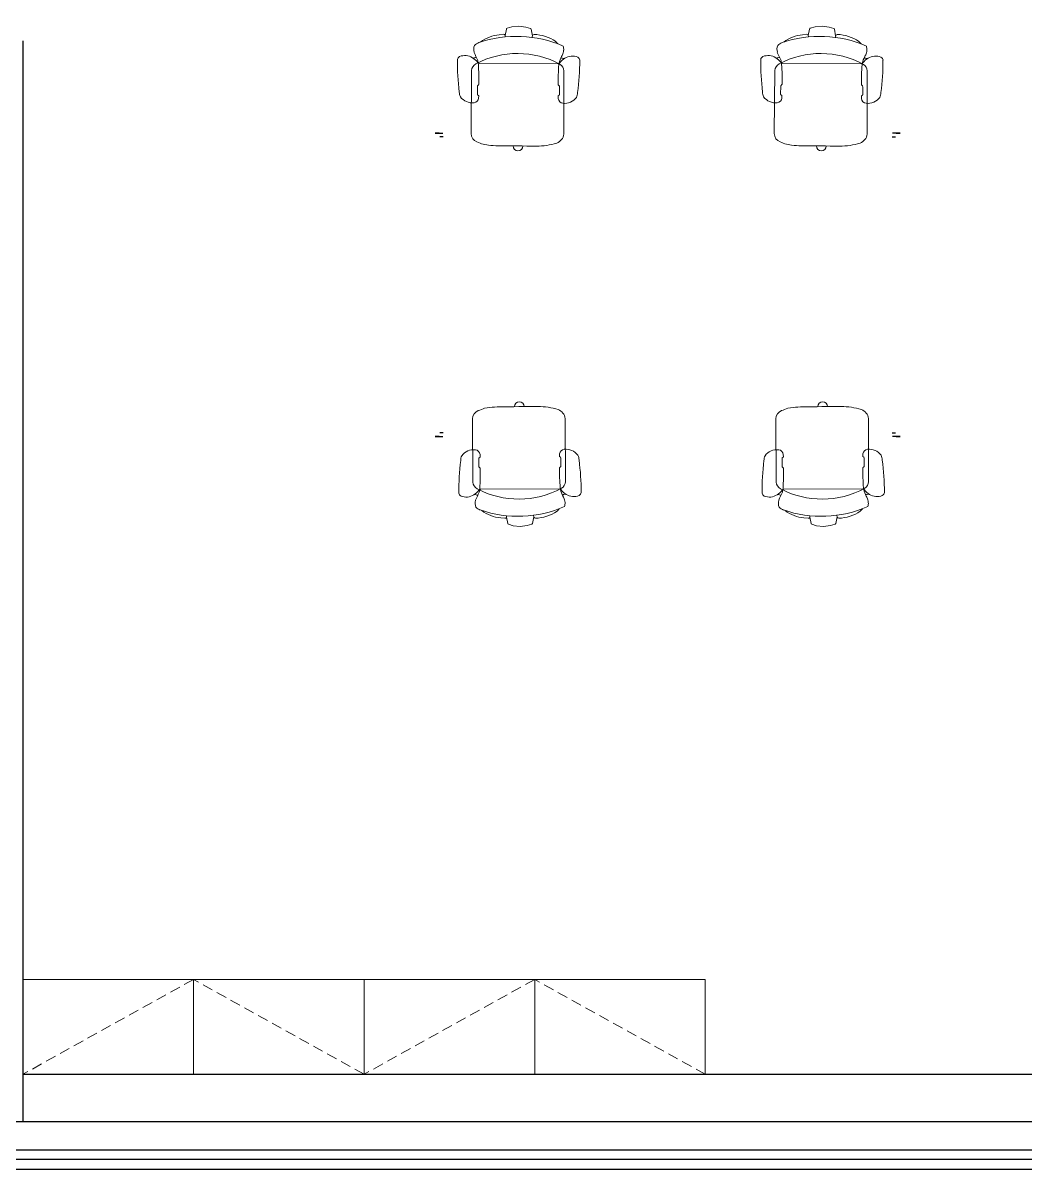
# Model space of a CAD drawing. Header units: inches. Extents: x 484217 to 497210, y -26946 to -21493.
# Drawn here: x 492606.8 to 492844.7, y -26455.3 to -26183.3 of the extents above; entities that cross this region are included whole.
import ezdxf

# ---------------------------------------------------------------- set-up
doc = ezdxf.new("R2010")
doc.units = ezdxf.units.IN
doc.header["$LTSCALE"] = 20
doc.header["$MEASUREMENT"] = 0
doc.linetypes.add('HIDDEN2', pattern=[0.1875, 0.125, -0.0625])
doc.linetypes.add('TRATTEGGIATA2', pattern=[9.525, 6.35, -3.175])
for name, color, linetype in [('A-DIMENSION', 4, 'Continuous'), ('A-GLASS', 4, 'Continuous'), ('I-FURN', 4, 'Continuous'), ('I-WALL-IN', 3, 'Continuous')]:
    doc.layers.add(name, color=color, linetype=linetype)
doc.layers.add('A-furniture', color=50, linetype='Continuous', lineweight=9)

# ---------------------------------------------------------------- blocks, each defined once
blk = doc.blocks.new('1505774114')
for p, q in [((381, 1577, 616), (411, 1577, 616)), ((2813, 1577, 616), (2783, 1577, 616)), ((413, 1557, 26), (395, 1557, 26)), ((2781, 1557, 26), (2799, 1557, 26)), ((381, -23, 616), (411, -23, 616)), ((413, -3, 26), (395, -3, 26)), ((2781, -3, 26), (2799, -3, 26)), ((2813, -23, 616), (2783, -23, 616))]:
    blk.add_line(p, q)
at = {"extrusion": (1.22461e-16, 1, 0)}
for centre, radius in [((-381, 586, 1577), 10.5), ((-381, 586, 1577), 8.5), ((-2813, 586, 1577), 10.5), ((-2813, 586, 1577), 8.5)]:
    blk.add_circle(centre, radius, dxfattribs=at)
at = {"extrusion": (0, -1, 0)}
for centre, radius in [((381, 586, 23), 10.5), ((381, 586, 23), 8.5), ((2813, 586, 23), 10.5), ((2813, 586, 23), 8.5)]:
    blk.add_circle(centre, radius, dxfattribs=at)
blk = doc.blocks.new('A$C6A0E07C9')
at = {"layer": 'A-furniture'}
for p, q in [((-0.2138, 0.2718), (0.1182, 0.2876)), ((-0.0121, 0.2424), (-0.025, 0.2422)), ((-0.0115, 0.2426), (-0.0121, 0.2424)), ((-0.0112, 0.2428), (-0.0115, 0.2426)), ((-0.0079, 0.2484), (-0.0112, 0.2428)), ((0.0377, 0.2515), (-0.0033, 0.2499)), ((0.0418, 0.2505), (0.045, 0.2473)), ((0.045, 0.2473), (0.0464, 0.2461)), ((0.0464, 0.2461), (0.0478, 0.2453)), ((0.0478, 0.2453), (0.0485, 0.2451)), ((0.1585, 0.2497), (0.1792, -0.1667)), ((-0.2691, 0.1773), (-0.2664, 0.2046)), ((0.3146, 0.1213), (0.3056, 0.1197)), ((0.3131, 0.1211), (0.3466, 0.116)), ((0.3152, 0.1516), (0.3188, 0.1294)), ((0.3514, 0.1128), (0.36, 0.0876)), ((0.36, 0.0876), (0.3659, 0.0513)), ((-0.2907, 0.0196), (-0.2893, 0.0294)), ((-0.2883, 0.01), (-0.2907, 0.0196)), ((-0.2893, 0.0294), (-0.2841, 0.0379)), ((-0.2824, 0.002), (-0.2883, 0.01)), ((-0.2841, 0.0379), (-0.2762, 0.0438)), ((-0.2739, -0.003), (-0.2824, 0.002)), ((-0.2762, 0.0438), (-0.2666, 0.0462)), ((0.3636, 0.0146), (0.3576, -0.0113)), ((0.3659, 0.0513), (0.3636, 0.0146)), ((-0.2641, -0.0045), (-0.2739, -0.003)), ((0.3108, -0.0224), (0.3218, -0.0234)), ((0.3197, -0.023), (0.3546, -0.0146)), ((0.3546, -0.0146), (0.3564, -0.0132)), ((0.3564, -0.0132), (0.3576, -0.0113)), ((0.0087, -0.176), (-0.0042, -0.1772)), ((0.0094, -0.1763), (0.0087, -0.176)), ((0.0097, -0.1764), (0.0094, -0.1763)), ((0.0135, -0.1816), (0.0097, -0.1764)), ((0.0591, -0.1802), (0.0183, -0.1827)), ((0.0631, -0.1788), (0.066, -0.1753)), ((0.066, -0.1753), (0.0673, -0.174)), ((0.0673, -0.174), (0.0686, -0.173)), ((0.0686, -0.173), (0.0692, -0.1728)), ((0.2962, -0.1472), (0.2839, -0.1595)), ((-0.1895, -0.2174), (0.1433, -0.1996))]:
    blk.add_line(p, q, dxfattribs=at)
for centre, radius, start, end in [((0.2241, -0.8917), 1.2574, 92.35943, 100.17565), ((0.1721, 0.3454), 0.0192, 28.12557, 89.24362), ((0.0274, 0.2777), 0.0792, 129.49988, 189.11522), ((0.0065, 0.2825), 0.0635, 94.07923, 117.59377), ((0.1209, 0.3234), 0.0749, 330.37939, 24.51295), ((-0.21, 0.2233), 0.0487, 94.52598, 161.01093), ((-0.0222, 0.2712), 0.0292, 192.00474, 264.44095), ((-0.0038, 0.2437), 0.00623, 84.84548, 131.31741), ((0.0374, 0.2414), 0.0101, 64.52807, 88.63913), ((0.0007, 1.5534), 1.3091, 272.08986, 276.67605), ((0.117, 0.2414), 0.0463, 34.09018, 88.4441), ((0.1493, 0.274), 0.0211, 279.8693, 313.34338), ((-0.2488, 0.0248), 0.4712, 334.59734, 30.97321), ((0.1704, 0.2449), 0.0129, 130.13659, 158.01734), ((0.1866, 0.1808), 0.0779, 100.05254, 108.26721), ((0.1077, 0.3263), 0.0879, 309.67257, 333.02228), ((-1.1254, 2.7931), 2.8487, 297.11573, 298.06946), ((-0.9196, -0.0126), 1.143, 14.09314, 15.00562), ((0.2336, 0.2226), 0.0597, 72.52818, 107.70113), ((0.1951, 0.2221), 0.0806, 25.51985, 45.53867), ((-0.3014, 0.0263), 0.6141, 339.61076, 22.04666), ((0.1276, 0.1249), 0.1894, 8.09249, 40.8276), ((0.5941, -0.0351), 0.8932, 162.12026, 164.43231), ((0.1816, 0.1421), 0.4521, 175.52891, 182.09908), ((72.2191, 3.6268), 72.5738, 182.765274, 182.924882), ((0.31, 0.1288), 0.0088, 301.08798, 3.16667), ((0.3467, 0.1108), 0.00513, 22.81842, 91.00758), ((0.1162, -0.0378), 0.2107, 328.69616, 1.80788), ((0.3177, -0.0315), 0.00903, 2.12372, 63.37094), ((0.0809, -0.0616), 0.3414, 182.48103, 200.75528), ((0.0015, -0.2058), 0.0292, 101.25248, 173.68869), ((0.0579, -0.1702), 0.0101, 277.0543, 301.16536), ((0.1515, -1.4793), 1.3091, 89.01739, 93.60357), ((0.138, -0.155), 0.0449, 276.79393, 330.15211), ((0.1724, -0.1915), 0.0211, 52.35005, 85.82413), ((0.197, -0.1553), 0.0211, 212.66016, 229.03524), ((0.1633, -0.2919), 0.1223, 63.05477, 80.63565), ((0.1362, -0.2476), 0.0879, 32.67116, 56.02087), ((-0.9196, -0.0126), 1.143, 350.69637, 351.61264), ((-0.1856, -0.1603), 0.0572, 202.88209, 266.11689), ((0.0516, -0.2073), 0.0792, 176.57822, 236.19355), ((0.0171, -0.1766), 0.00623, 234.37601, 280.84795), ((0.1491, -0.2435), 0.0749, 341.18048, 35.31404), ((0.3239, 0.0551), 0.2601, 246.15386, 250.81737), ((0.249, -0.1528), 0.0392, 254.29981, 275.99109), ((0.2537, -0.1401), 0.0518, 269.3553, 293.37881), ((0.0312, -0.2142), 0.0635, 248.09967, 271.6142), ((0.1312, 0.9758), 1.2574, 265.51777, 273.33401), ((0.2022, -0.2604), 0.0192, 276.44982, 337.56787)]:
    blk.add_arc(centre, radius, start, end, dxfattribs=at)

msp = doc.modelspace()

# ---------------------------------------------------------------- linework, layer by layer
at = {"layer": 'A-DIMENSION', "color": 8}
msp.add_line((492606.79, -26432.85, 6.93), (493153.54, -26432.85, 6.93), dxfattribs=at)
at = {"layer": 'A-furniture', "linetype": 'HIDDEN2'}
for p, q in [((492647.29, -26410.35, 6.93), (492606.79, -26432.85, 6.93)), ((492687.79, -26432.85, 6.93), (492647.29, -26410.35, 6.93)), ((492728.29, -26410.35, 6.93), (492687.79, -26432.85, 6.93)), ((492768.79, -26432.85, 6.93), (492728.29, -26410.35, 6.93))]:
    msp.add_line(p, q, dxfattribs=at)
at = {"layer": 'A-furniture', "elevation": 6.93}
for points in [[(492606.79, -26432.85), (492606.79, -26410.35), (492647.29, -26410.35), (492647.29, -26432.85)], [(492647.29, -26432.85), (492647.29, -26410.35), (492687.79, -26410.35), (492687.79, -26432.85)], [(492687.79, -26432.85), (492687.79, -26410.35), (492728.29, -26410.35), (492728.29, -26432.85)], [(492728.29, -26432.85), (492728.29, -26410.35), (492768.79, -26410.35), (492768.79, -26432.85)]]:
    msp.add_lwpolyline(points, close=True, dxfattribs=at)
at = {"layer": 'A-GLASS'}
for p, q in [((493153.54, -26444.1, 6.93), (492465.2, -26444.1, 6.93)), ((493153.54, -26450.85, 6.93), (492465.2, -26450.85, 6.93)), ((493153.54, -26453.1, 6.93), (492465.2, -26453.1, 6.93)), ((492465.2, -26455.35, 6.93), (493153.54, -26455.35, 6.93))]:
    msp.add_line(p, q, dxfattribs=at)
at = {"layer": 'I-WALL-IN'}
msp.add_line((492606.79, -26410.35, 6.93), (492606.79, -26444.1, 6.93), dxfattribs=at)
at = {"layer": 'I-WALL-IN', "elevation": 6.93}
msp.add_lwpolyline([(492606.79, -26187.6), (492606.79, -26432.85)], dxfattribs=at)

# ---------------------------------------------------------------- block references
at = {"layer": 'A-furniture'}
for p, xscale, yscale, zscale, rotation in [((492725.93, -26200.67, 6.86), 44.99999999889079, 44.99999999889079, 44.99999999889079, 86.85652716247276), ((492797.93, -26200.67, 7.67), 44.99999999889079, 44.99999999889079, 44.99999999889079, 86.85652716247276), ((492726.26, -26286.26, 45.8), -44.99999999889079, 45, 45, 93.14347283752726), ((492798.26, -26286.26, 46.61), -44.99999999889079, 45, 45, 93.14347283752726)]:
    msp.add_blockref('A$C6A0E07C9', p, dxfattribs=dict(at, xscale=xscale, yscale=yscale, zscale=zscale, rotation=rotation))
at = {"layer": 'I-FURN', "linetype": 'TRATTEGGIATA2', "xscale": 0.04500000025145709, "yscale": 0.04500000025145709, "zscale": 0.04500000025145709}
msp.add_blockref('1505774114', (492687.99, -26280.44, -24.05), dxfattribs=at)

doc.saveas('drawing.dxf')
